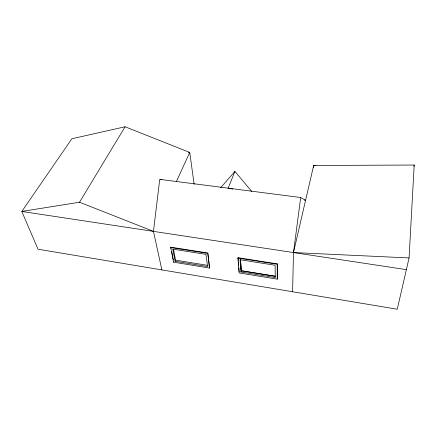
<?xml version="1.0" encoding="UTF-8"?>
<svg xmlns="http://www.w3.org/2000/svg" width="436" height="436" viewBox="0 0 436 436"><rect width="100%" height="100%" fill="white"/><g stroke="black" fill="none" stroke-linecap="round" stroke-linejoin="round"><path stroke-width="0.65" d="M292.605 291.744L293.483 252.558L300.677 197.513L159.74 179.349L153.456 231.374L161.881 269.911M313.56 167.484L313.658 165.473L414.2 165.031L409.072 257.938L397.261 309.228L38.03 249.223L21.8 211.455L71.853 138.768L125.083 126.772L189.747 152.447L194.156 184.423M413.933 166.339L414.2 165.031M277.274 279.133L277.274 263.845L238.078 257.698L237.952 258.09L239.097 272.914L277.274 279.133L277.274 263.845M240.95 271.966L240.045 259.731L275.127 265.257L275.258 277.541L240.95 271.966L241.326 270.718L240.53 259.769M209.569 268.058L207.792 252.989L170.868 247.201L170.71 247.572L173.55 262.189L209.569 268.058L207.792 252.989M251.708 191.448L234.928 171.386L228.17 188.167L232.71 189.05M175.098 261.262L172.776 249.136L205.945 254.357L207.574 266.543L175.098 261.262L175.555 260.145L173.49 249.288M173.55 262.189L173.702 261.818M176.34 181.605L189.747 152.447L188.406 152.289M406.379 269.644L21.8 211.455L79.521 202.222L125.083 126.772M220.747 187.676L234.928 171.386M409.072 257.938L293.483 252.558L313.658 165.473L315.664 165.702M304.241 200.129L305.587 200.304L300.677 197.513M237.952 258.09L277.171 264.249M170.71 247.572L207.65 253.376M241.326 270.718L275.579 276.266M175.555 260.145L207.983 265.399M275.557 276.348L241.304 270.794L240.503 259.845M160.394 179.518L161.707 179.855M79.521 202.222L153.456 231.374M170.868 247.201L171.125 248.525M171.768 251.85L173.315 259.823M238.078 257.698L238.285 260.396M238.388 261.742L238.699 265.786M238.857 267.808L239.168 271.851"/></g></svg>
